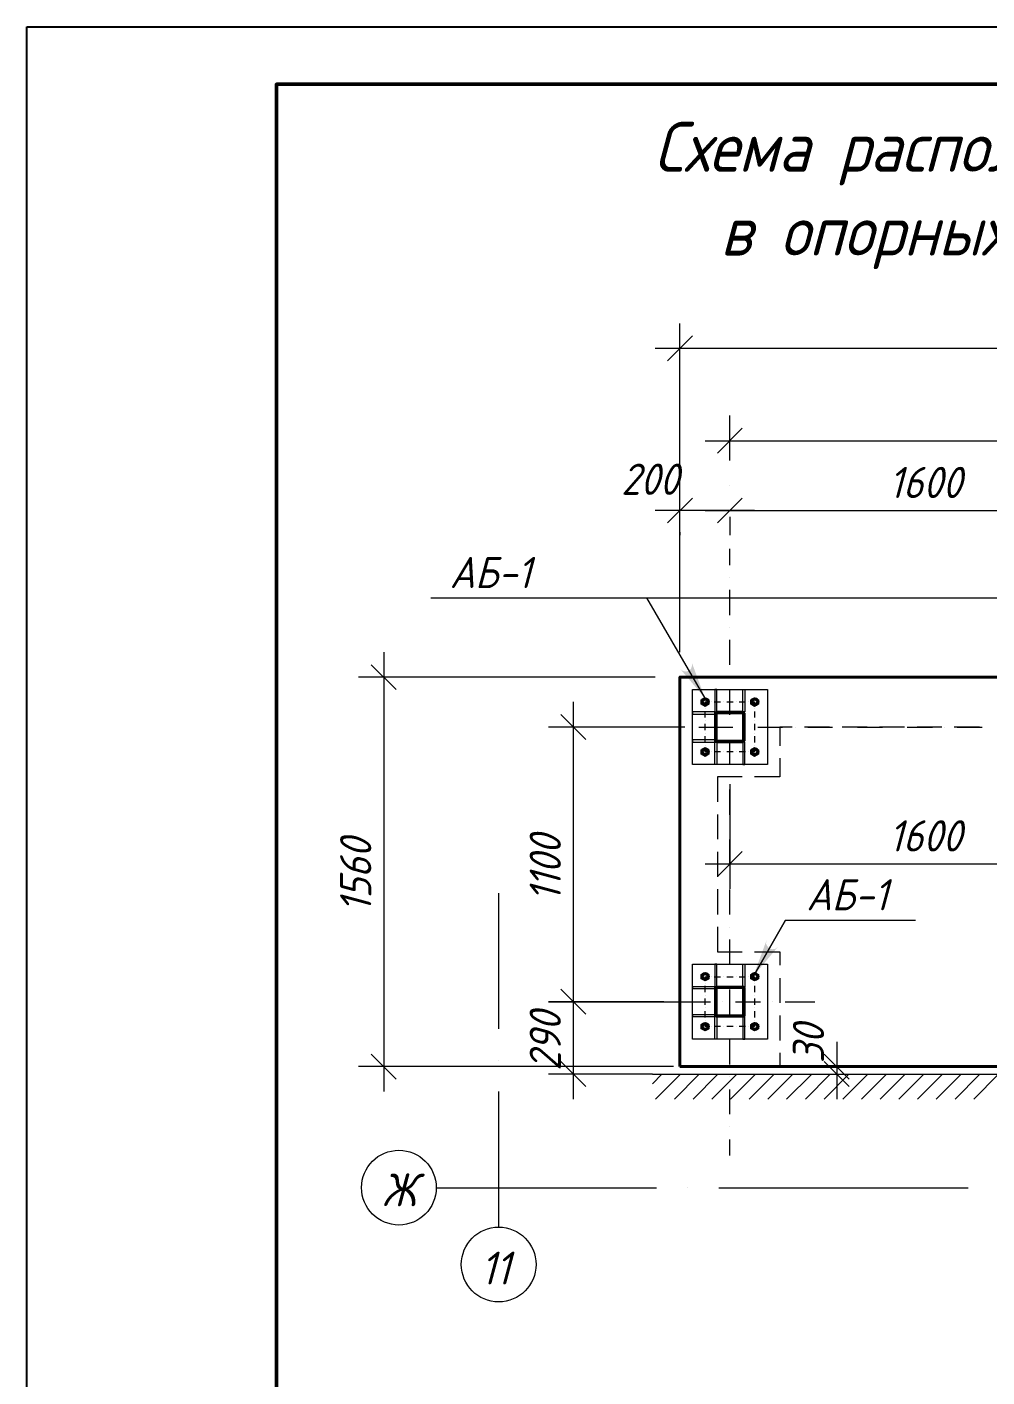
# Model space of a CAD drawing. Header units: millimetres. Extents: x 504091 to 2165846, y 135022 to 442887.
# Drawn here: x 885885 to 889732, y 279405 to 284812 of the extents above; entities that cross this region are included whole.
import ezdxf

# ---------------------------------------------------------------- set-up
doc = ezdxf.new("R2010")
doc.units = ezdxf.units.MM
for name, color, linetype in [('PDF _Геометрия', 7, 'Continuous'), ('PDF _Сплошная заливка', 7, 'Continuous'), ('PDF _Текст', 7, 'Continuous')]:
    doc.layers.add(name, color=color, linetype=linetype)
doc.styles.add('GOST 2.304_new', font='isocpeur.ttf', dxfattribs={"width": 0.9, "oblique": 15})

msp = doc.modelspace()

# ---------------------------------------------------------------- linework, layer by layer
at = {"layer": 'PDF _Геометрия', "lineweight": 25}
for points in [[(915555.2208, 263839.6699), (885884.779, 263839.6699), (885884.779, 284811.5782)], [(885884.779, 284811.5782), (915555.2208, 284811.5782), (915555.2208, 263839.6699)], [(888640.7605, 282058.7706), (888640.7605, 281957.2066)], [(888647.1082, 282058.7706), (888647.1082, 281957.2066)], [(888650.2821, 281954.0327), (888751.8461, 281954.0327)], [(888650.2821, 281947.6849), (888751.8461, 281947.6849)], [(888640.7605, 280959.5518), (888640.7605, 280856.9299)], [(888647.1082, 280959.5518), (888647.1082, 280856.9299)], [(888751.8461, 280968.0155), (888650.2821, 280968.0155)], [(888751.8461, 280961.6678), (888650.2821, 280961.6678)], [(888650.2821, 280853.756), (888751.8461, 280853.756)]]:
    msp.add_lwpolyline(points, dxfattribs=at)
at = {"layer": 'PDF _Геометрия', "lineweight": 50}
msp.add_lwpolyline([(886884.5496, 264089.3481), (915323.5279, 264089.3481), (915323.5279, 284582.0012), (886884.5496, 284582.0012)], close=True, dxfattribs=at)
at = {"layer": 'PDF _Геометрия', "lineweight": 9}
for points in [[(888550.834, 283574.8249), (888451.386, 283474.3188)], [(888501.11, 282308.4487), (888501.11, 283624.5489)], [(888401.6619, 283525.1008), (894138.97, 283525.1008)], [(888750.7882, 283204.5394), (888651.3401, 283105.0914)], [(888550.834, 282925.2384), (888451.386, 282825.7904)], [(888701.0641, 282656.517), (888701.0641, 282722.1104)], [(888701.0641, 282606.7929), (888701.0641, 282606.7929)], [(888701.0641, 282456.5629), (888701.0641, 282557.0689)], [(887503.4553, 282525.3302), (888015.5071, 282525.3302), (888368.8652, 282525.3302), (893504.195, 282525.3302), (893739.0618, 282116.9583)], [(888601.616, 282123.306), (888368.8652, 282525.3302)], [(888701.0641, 282406.8388), (888701.0641, 282406.8388)], [(888701.0641, 282256.6087), (888701.0641, 282357.1148)], [(887314.0807, 282308.4487), (887314.0807, 280548.006)], [(887363.8048, 282158.2186), (887264.3567, 282257.6667)], [(888401.6619, 282207.9427), (887213.5747, 282207.9427)], [(888701.0641, 282206.8847), (888701.0641, 282206.8847)], [(888591.0365, 282108.4946), (888591.0365, 282106.3787), (888592.0944, 282104.2628), (888593.1524, 282103.2048), (888594.2103, 282101.0889), (888595.2683, 282100.0309), (888596.3262, 282098.973), (888598.4422, 282097.915), (888600.5581, 282097.915), (888602.674, 282097.915), (888603.732, 282098.973), (888605.8479, 282098.973), (888607.9638, 282100.0309), (888609.0217, 282102.1469), (888610.0797, 282103.2048), (888610.0797, 282105.3207), (888611.1377, 282106.3787), (888611.1377, 282108.4946), (888611.1377, 282110.6105), (888610.0797, 282112.7264), (888609.0217, 282113.7844), (888607.9638, 282114.8424), (888606.9058, 282116.9583), (888604.7899, 282116.9583), (888602.674, 282118.0162), (888601.616, 282118.0162)], [(888701.0641, 282056.6546), (888701.0641, 282157.1606)], [(888790.9906, 282108.4946), (888790.9906, 282106.3787), (888792.0485, 282104.2628), (888793.1065, 282103.2048), (888794.1645, 282101.0889), (888795.2224, 282100.0309), (888796.2804, 282098.973), (888798.3963, 282097.915), (888800.5122, 282097.915), (888802.6281, 282097.915), (888803.6861, 282098.973), (888805.802, 282098.973), (888807.9179, 282100.0309), (888808.9759, 282102.1469), (888810.0338, 282103.2048), (888810.0338, 282105.3207), (888811.0918, 282106.3787), (888811.0918, 282108.4946), (888811.0918, 282110.6105), (888810.0338, 282112.7264), (888808.9759, 282113.7844), (888807.9179, 282114.8424), (888806.86, 282116.9583), (888804.744, 282116.9583), (888802.6281, 282118.0162), (888800.5122, 282118.0162)], [(888601.616, 282095.7991), (888601.616, 282108.4946), (888613.2536, 282108.4946)], [(888601.616, 282083.1036), (888601.616, 282083.1036)], [(888601.616, 282046.0751), (888601.616, 282070.4081)], [(888625.9491, 282108.4946), (888625.9491, 282108.4946)], [(888638.6446, 282108.4946), (888664.0356, 282108.4946)], [(888675.6731, 282108.4946), (888675.6731, 282108.4946)], [(888688.3686, 282108.4946), (888713.7596, 282108.4946)], [(888726.4551, 282108.4946), (888726.4551, 282108.4946)], [(888738.0927, 282108.4946), (888763.4837, 282108.4946)], [(888776.1792, 282108.4946), (888776.1792, 282108.4946)], [(888788.8747, 282108.4946), (888800.5122, 282108.4946), (888800.5122, 282095.7991)], [(888800.5122, 282083.1036), (888800.5122, 282083.1036)], [(888800.5122, 282070.4081), (888800.5122, 282046.0751)], [(888124.4768, 281958.2645), (888023.9708, 282057.7126)], [(888576.225, 282007.9885), (888712.7017, 282007.9885)], [(888601.616, 282033.3796), (888601.616, 282033.3796)], [(888601.616, 281995.2931), (888601.616, 282020.6841)], [(888701.0641, 282006.9306), (888701.0641, 282006.9306)], [(888762.4257, 282007.9885), (888762.4257, 282007.9885)], [(888800.5122, 282033.3796), (888800.5122, 282033.3796)], [(888800.5122, 282020.6841), (888800.5122, 281995.2931)], [(888813.2077, 282007.9885), (888912.6558, 282007.9885)], [(888950.7423, 282007.9886), (888901.0182, 282007.9886), (888901.0182, 281932.8735)], [(888962.3798, 282007.9885), (888962.3798, 282007.9885)], [(889100.9724, 282007.9886), (889000.4663, 282007.9886)], [(889013.1618, 282007.9885), (889112.6099, 282007.9885)], [(889251.2025, 282007.9886), (889150.6964, 282007.9886)], [(889162.334, 282007.9885), (889162.334, 282007.9885)], [(889212.058, 282007.9885), (889312.564, 282007.9885)], [(889400.3746, 282007.9886), (889300.9265, 282007.9886)], [(889362.2881, 282007.9885), (889362.2881, 282007.9885)], [(889412.0121, 282007.9885), (889512.5182, 282007.9885)], [(889550.6047, 282007.9886), (889451.1566, 282007.9886)], [(889562.2422, 282007.9885), (889562.2422, 282007.9885)], [(889700.8348, 282007.9886), (889600.3287, 282007.9886)], [(889611.9662, 282007.9885), (889712.4723, 282007.9885)], [(888601.616, 281982.5976), (888601.616, 281982.5976)], [(888601.616, 281945.569), (888601.616, 281970.96)], [(888701.0641, 281856.7005), (888701.0641, 281957.2065)], [(888800.5122, 281982.5976), (888800.5122, 281982.5976)], [(888800.5122, 281970.96), (888800.5122, 281945.569)], [(888591.0365, 281908.5405), (888591.0365, 281906.4246), (888592.0944, 281904.3086), (888593.1524, 281903.2507), (888594.2103, 281901.1348), (888595.2683, 281900.0768), (888596.3262, 281899.0189), (888598.4422, 281897.9609), (888600.5581, 281897.9609), (888602.674, 281897.9609), (888603.732, 281899.0189), (888605.8479, 281899.0189), (888607.9638, 281900.0768), (888609.0217, 281902.1927), (888610.0797, 281903.2507), (888610.0797, 281905.3666), (888611.1377, 281906.4246), (888611.1377, 281908.5405), (888611.1377, 281910.6564), (888610.0797, 281912.7723), (888609.0217, 281913.8303), (888607.9638, 281914.8882), (888606.9058, 281917.0041), (888604.7899, 281917.0041), (888602.674, 281918.0621), (888601.616, 281918.0621)], [(888601.616, 281932.8735), (888601.616, 281932.8735)], [(888613.2536, 281908.5405), (888601.616, 281908.5405), (888601.616, 281920.178)], [(888625.9491, 281908.5405), (888625.9491, 281908.5405)], [(888664.0356, 281908.5405), (888638.6446, 281908.5405)], [(888675.6731, 281908.5405), (888675.6731, 281908.5405)], [(888713.7596, 281908.5405), (888688.3686, 281908.5405)], [(888726.4551, 281908.5405), (888726.4551, 281908.5405)], [(888763.4837, 281908.5405), (888738.0927, 281908.5405)], [(888776.1792, 281908.5405), (888776.1792, 281908.5405)], [(888800.5122, 281920.178), (888800.5122, 281908.5405), (888788.8747, 281908.5405)], [(888790.9906, 281908.5405), (888790.9906, 281906.4246), (888792.0485, 281904.3086), (888793.1065, 281903.2507), (888794.1645, 281901.1348), (888795.2224, 281900.0768), (888796.2804, 281899.0189), (888798.3963, 281897.9609), (888800.5122, 281897.9609), (888802.6281, 281897.9609), (888803.6861, 281899.0189), (888805.802, 281899.0189), (888807.9179, 281900.0768), (888808.9759, 281902.1927), (888810.0338, 281903.2507), (888810.0338, 281905.3666), (888811.0918, 281906.4246), (888811.0918, 281908.5405), (888811.0918, 281910.6564), (888810.0338, 281912.7723), (888808.9759, 281913.8303), (888807.9179, 281914.8882), (888806.86, 281917.0041), (888804.744, 281917.0041), (888802.6281, 281918.0621), (888800.5122, 281918.0621)], [(888800.5122, 281932.8735), (888800.5122, 281932.8735)], [(888901.0182, 281883.1495), (888901.0182, 281808.0344), (888800.5122, 281808.0344)], [(888750.7882, 281808.0344), (888651.3401, 281808.0344), (888651.3401, 281708.5863)], [(888701.0641, 281806.9764), (888701.0641, 281806.9764)], [(888701.0641, 281656.7464), (888701.0641, 281757.2524)], [(888651.3401, 281657.8043), (888651.3401, 281558.3563)], [(888701.0641, 281607.0223), (888701.0641, 281607.0223)], [(888701.0641, 281456.7922), (888701.0641, 281557.2983)], [(888750.7882, 281509.6902), (888651.3401, 281409.1841)], [(888651.3401, 281508.6322), (888651.3401, 281408.1262)], [(888651.3401, 281358.4021), (888651.3401, 281257.8961)], [(888701.0641, 281407.0682), (888701.0641, 281407.0682)], [(888701.0641, 281256.8381), (888701.0641, 281357.3441)], [(887774.2926, 281342.5327), (887774.2926, 280798.7421)], [(888651.3401, 281208.1721), (888651.3401, 281107.666), (888750.7882, 281107.666)], [(888701.0641, 281207.1141), (888701.0641, 281207.1141)], [(888924.2933, 281234.621), (888795.2224, 281010.3338), (888924.2933, 281234.621), (888932.757, 281234.621), (889444.8088, 281234.621)], [(888701.0641, 281056.884), (888701.0641, 281157.39)], [(888800.5122, 281107.666), (888901.0182, 281107.666), (888901.0182, 281053.7101)], [(888591.0365, 281008.2179), (888591.0365, 281006.102), (888592.0944, 281003.9861), (888593.1524, 281002.9281), (888594.2103, 281001.8702), (888595.2683, 280999.7543), (888596.3262, 280998.6963), (888598.4422, 280998.6963), (888600.5581, 280998.6963), (888602.674, 280998.6963), (888603.732, 280998.6963), (888605.8479, 280999.7543), (888607.9638, 281000.8122), (888609.0217, 281001.8702), (888610.0797, 281002.9281), (888610.0797, 281005.044), (888611.1377, 281007.16), (888611.1377, 281009.2759), (888611.1377, 281010.3338), (888610.0797, 281012.4498), (888609.0217, 281014.5657), (888607.9638, 281015.6236), (888606.9058, 281016.6816), (888604.7899, 281017.7395), (888602.674, 281017.7395), (888601.616, 281017.7395)], [(888601.616, 280995.5224), (888601.616, 281008.2179), (888613.2536, 281008.2179)], [(888601.616, 280982.8269), (888601.616, 280982.8269)], [(888625.9491, 281008.2179), (888625.9491, 281008.2179)], [(888638.6446, 281008.2179), (888664.0356, 281008.2179)], [(888675.6731, 281008.2179), (888675.6731, 281008.2179)], [(888688.3686, 281008.2179), (888713.7596, 281008.2179)], [(888701.0641, 281007.1599), (888701.0641, 281007.1599)], [(888726.4551, 281008.2179), (888726.4551, 281008.2179)], [(888738.0927, 281008.2179), (888763.4837, 281008.2179)], [(888776.1792, 281008.2179), (888776.1792, 281008.2179)], [(888788.8747, 281008.2179), (888800.5122, 281008.2179), (888800.5122, 280995.5224)], [(888790.9906, 281008.2179), (888790.9906, 281006.102), (888792.0485, 281003.9861), (888793.1065, 281002.9281), (888794.1645, 281001.8702), (888795.2224, 280999.7543), (888796.2804, 280998.6963), (888798.3963, 280998.6963), (888800.5122, 280998.6963), (888802.6281, 280998.6963), (888803.6861, 280998.6963), (888805.802, 280999.7543), (888807.9179, 281000.8122), (888808.9759, 281001.8702), (888810.0338, 281002.9281), (888810.0338, 281005.044), (888811.0918, 281007.16), (888811.0918, 281009.2759), (888811.0918, 281010.3338), (888810.0338, 281012.4498), (888808.9759, 281014.5657), (888807.9179, 281015.6236), (888806.86, 281016.6816), (888804.744, 281017.7395), (888802.6281, 281017.7395), (888800.5122, 281017.7395)], [(888800.5122, 280982.8269), (888800.5122, 280982.8269)], [(888901.0182, 281002.9281), (888901.0182, 280903.48)], [(888601.616, 280945.7984), (888601.616, 280971.1894)], [(888601.616, 280933.1029), (888601.616, 280933.1029)], [(888701.0641, 280856.9298), (888701.0641, 280957.4359)], [(888800.5122, 280971.1894), (888800.5122, 280945.7984)], [(888800.5122, 280933.1029), (888800.5122, 280933.1029)], [(888504.2839, 280907.7118), (888623.8332, 280907.7118)], [(888601.616, 280896.0743), (888601.616, 280920.4074)], [(888601.616, 280883.3788), (888601.616, 280883.3788)], [(888601.616, 280845.2923), (888601.616, 280870.6833)], [(888673.5572, 280907.7118), (888673.5572, 280907.7118)], [(888723.2812, 280907.7118), (888823.7873, 280907.7118)], [(888800.5122, 280920.4074), (888800.5122, 280896.0743)], [(888800.5122, 280883.3788), (888800.5122, 280883.3788)], [(888800.5122, 280870.6833), (888800.5122, 280845.2923)], [(888873.5113, 280907.7118), (888873.5113, 280907.7118)], [(888923.2354, 280907.7118), (889041.7267, 280907.7118)], [(888591.0365, 280808.2638), (888591.0365, 280806.1479), (888592.0944, 280804.032), (888593.1524, 280802.974), (888594.2103, 280800.8581), (888595.2683, 280799.8001), (888596.3262, 280798.7422), (888598.4422, 280798.7422), (888600.5581, 280798.7422), (888602.674, 280798.7422), (888603.732, 280798.7422), (888605.8479, 280799.8001), (888607.9638, 280800.8581), (888609.0217, 280801.916), (888610.0797, 280802.974), (888610.0797, 280805.0899), (888611.1377, 280807.2058), (888611.1377, 280809.3218), (888611.1377, 280810.3797), (888610.0797, 280812.4956), (888609.0217, 280814.6115), (888607.9638, 280815.6695), (888606.9058, 280816.7275), (888604.7899, 280817.7854), (888602.674, 280817.7854), (888601.616, 280817.7854)], [(888601.616, 280833.6548), (888601.616, 280833.6548)], [(888613.2536, 280808.2638), (888601.616, 280808.2638), (888601.616, 280820.9593)], [(888800.5122, 280820.9593), (888800.5122, 280808.2638), (888788.8747, 280808.2638)], [(888790.9906, 280808.2638), (888790.9906, 280806.1479), (888792.0485, 280804.032), (888793.1065, 280802.974), (888794.1645, 280800.8581), (888795.2224, 280799.8001), (888796.2804, 280798.7422), (888798.3963, 280798.7422), (888800.5122, 280798.7422), (888802.6281, 280798.7422), (888803.6861, 280798.7422), (888805.802, 280799.8001), (888807.9179, 280800.8581), (888808.9759, 280801.916), (888810.0338, 280802.974), (888810.0338, 280805.0899), (888811.0918, 280807.2058), (888811.0918, 280809.3218), (888811.0918, 280810.3797), (888810.0338, 280812.4956), (888808.9759, 280814.6115), (888807.9179, 280815.6695), (888806.86, 280816.7275), (888804.744, 280817.7854), (888802.6281, 280817.7854), (888800.5122, 280817.7854)], [(888800.5122, 280833.6548), (888800.5122, 280833.6548)], [(888901.0182, 280852.698), (888901.0182, 280753.25)], [(888625.9491, 280808.2638), (888625.9491, 280808.2638)], [(888664.0356, 280808.2638), (888638.6446, 280808.2638)], [(888675.6731, 280808.2638), (888675.6731, 280808.2638)], [(888713.7596, 280808.2638), (888688.3686, 280808.2638)], [(888701.0641, 280807.2058), (888701.0641, 280807.2058)], [(888726.4551, 280808.2638), (888726.4551, 280808.2638)], [(888763.4837, 280808.2638), (888738.0927, 280808.2638)], [(888776.1792, 280808.2638), (888776.1792, 280808.2638)], [(888701.0641, 280656.9757), (888701.0641, 280757.4818)], [(887264.3567, 280698.2361), (887363.8048, 280597.7301)], [(887774.2926, 280673.9031), (887774.2926, 280673.9031)], [(888124.4768, 280568.1073), (888023.9708, 280668.6133)], [(888901.0182, 280703.5259), (888901.0182, 280648.5121)], [(889078.7553, 280698.2361), (889179.2613, 280597.7301)], [(889179.2613, 280568.1073), (889078.7553, 280668.6133)], [(888475.719, 280648.5121), (887213.5747, 280648.5121)], [(888391.0823, 280617.8313), (894177.0565, 280617.8313)], [(888391.0823, 280579.7448), (888429.1688, 280617.8313)], [(888391.0823, 280617.8313), (894177.0565, 280617.8313)], [(888403.7778, 280518.3832), (888503.2259, 280617.8313)], [(888478.8929, 280518.3832), (888578.341, 280617.8313)], [(888554.0079, 280518.3832), (888653.456, 280617.8313)], [(888629.123, 280518.3832), (888728.571, 280617.8313)], [(888701.0641, 280607.2517), (888701.0641, 280607.2517)], [(888703.18, 280518.3832), (888803.6861, 280617.8313)], [(888778.2951, 280518.3832), (888878.8011, 280617.8313)], [(888853.4101, 280518.3832), (888953.9162, 280617.8313)], [(888928.5252, 280518.3832), (889029.0312, 280617.8313)], [(889003.6402, 280518.3832), (889103.0883, 280617.8313)], [(889078.7553, 280518.3832), (889178.2033, 280617.8313)], [(889153.8703, 280518.3832), (889253.3184, 280617.8313)], [(889228.9853, 280518.3832), (889328.4334, 280617.8313)], [(889303.0424, 280518.3832), (889403.5485, 280617.8313)], [(889378.1575, 280518.3832), (889478.6635, 280617.8313)], [(889453.2725, 280518.3832), (889553.7785, 280617.8313)], [(889528.3875, 280518.3832), (889627.8356, 280617.8313)], [(889603.5026, 280518.3832), (889702.9507, 280617.8313)], [(889678.6176, 280518.3832), (889778.0657, 280617.8313)], [(887774.2926, 280549.064), (887774.2926, 280005.2734)], [(888701.0641, 280457.0216), (888701.0641, 280556.4697)], [(888701.0641, 280407.2976), (888701.0641, 280407.2976)], [(888701.0641, 280291.9801), (888701.0641, 280356.5156)], [(887524.6144, 280162.9092), (888406.9517, 280162.9092)], [(888531.7908, 280162.9092), (888531.7908, 280162.9092)], [(888656.6299, 280162.9092), (889656.4005, 280162.9092)]]:
    msp.add_lwpolyline(points, dxfattribs=at)
at = {"layer": 'PDF _Геометрия', "lineweight": 15}
for points in [[(888701.0641, 283075.4685), (888701.0641, 283255.3214)], [(888601.616, 283154.8154), (893939.0159, 283154.8154)], [(888701.0641, 282976.0204), (888701.0641, 282976.0204)], [(888800.5122, 282875.5144), (888401.6619, 282875.5144)], [(888601.616, 282875.5144), (890400.1452, 282875.5144)], [(888701.0641, 282850.1234), (888701.0641, 282776.0663)], [(888501.11, 282788.7618), (888501.11, 282776.0663)], [(888074.7528, 280808.2638), (888074.7528, 282108.4946)], [(888521.2112, 282007.9886), (887974.2467, 282007.9886)], [(888701.0641, 281779.4696), (888701.0641, 281359.4601)], [(888601.616, 281459.9661), (890400.1452, 281459.9661)], [(888074.7528, 280518.3832), (888074.7528, 281008.2179)], [(888436.5745, 280907.7119), (887974.2467, 280907.7119), (888512.7475, 280907.7119)], [(889129.5373, 280747.9602), (889129.5373, 280518.3832)], [(888391.0823, 280617.8313), (887974.2467, 280617.8313)], [(888901.0182, 280648.5121), (889228.9853, 280648.5121)], [(888901.0182, 280617.8313), (889228.9853, 280617.8313)]]:
    msp.add_lwpolyline(points, dxfattribs=at)
at = {"layer": 'PDF _Геометрия', "lineweight": 9}
for points in [[(888651.3401, 282825.7904), (888750.7882, 282925.2384)], [(888550.834, 281857.7585), (888550.834, 282158.2186), (888851.2942, 282158.2186), (888851.2942, 281857.7585)], [(888616.4275, 282098.973), (888601.616, 282090.5093), (888585.7467, 282098.973), (888585.7467, 282116.9583), (888601.616, 282125.4219), (888616.4275, 282116.9583)], [(888649.2242, 282158.2186), (888640.7605, 282158.2186), (888640.7605, 282068.2922), (888649.2242, 282068.2922)], [(888752.9041, 282158.2186), (888761.3677, 282158.2186), (888761.3677, 282068.2922), (888752.9041, 282068.2922)], [(888816.3816, 282098.973), (888800.5122, 282090.5093), (888785.7008, 282098.973), (888785.7008, 282116.9583), (888800.5122, 282125.4219), (888816.3816, 282116.9583)], [(888640.7605, 282068.2922), (888550.834, 282068.2922), (888550.834, 282059.8285), (888640.7605, 282059.8285)], [(888640.7605, 281956.1486), (888550.834, 281956.1486), (888550.834, 281947.6849), (888640.7605, 281947.6849)], [(888616.4275, 281899.0189), (888601.616, 281890.5552), (888585.7467, 281899.0189), (888585.7467, 281917.0041), (888601.616, 281925.4678), (888616.4275, 281917.0041)], [(888649.2242, 281857.7585), (888640.7605, 281857.7585), (888640.7605, 281947.6849), (888649.2242, 281947.6849)], [(888752.9041, 281857.7585), (888761.3677, 281857.7585), (888761.3677, 281947.6849), (888752.9041, 281947.6849)], [(888816.3816, 281899.0189), (888800.5122, 281890.5552), (888785.7008, 281899.0189), (888785.7008, 281917.0041), (888800.5122, 281925.4678), (888816.3816, 281917.0041)], [(888550.834, 280758.5398), (888550.834, 281057.942), (888851.2942, 281057.942), (888851.2942, 280758.5398)], [(888649.2242, 281057.942), (888640.7605, 281057.942), (888640.7605, 280968.0155), (888649.2242, 280968.0155)], [(888752.9041, 281057.942), (888761.3677, 281057.942), (888761.3677, 280968.0155), (888752.9041, 280968.0155)], [(888616.4275, 280999.7543), (888601.616, 280991.2906), (888585.7467, 280999.7543), (888585.7467, 281016.6816), (888601.616, 281025.1453), (888616.4275, 281016.6816)], [(888816.3816, 280999.7543), (888800.5122, 280991.2906), (888785.7008, 280999.7543), (888785.7008, 281016.6816), (888800.5122, 281025.1453), (888816.3816, 281016.6816)], [(888124.4768, 280857.9878), (888023.9708, 280958.4939)], [(888640.7605, 280968.0155), (888550.834, 280968.0155), (888550.834, 280960.6098), (888640.7605, 280960.6098)], [(888640.7605, 280855.8719), (888550.834, 280855.8719), (888550.834, 280848.4662), (888640.7605, 280848.4662)], [(888616.4275, 280799.8001), (888601.616, 280791.3365), (888585.7467, 280799.8001), (888585.7467, 280816.7275), (888601.616, 280825.1911), (888616.4275, 280816.7275)], [(888649.2242, 280758.5398), (888640.7605, 280758.5398), (888640.7605, 280848.4662), (888649.2242, 280848.4662)], [(888752.9041, 280758.5398), (888761.3677, 280758.5398), (888761.3677, 280848.4662), (888752.9041, 280848.4662)], [(888816.3816, 280799.8001), (888800.5122, 280791.3365), (888785.7008, 280799.8001), (888785.7008, 280816.7275), (888800.5122, 280825.1911), (888816.3816, 280816.7275)]]:
    msp.add_lwpolyline(points, close=True, dxfattribs=at)
at = {"layer": 'PDF _Геометрия', "lineweight": 40}
msp.add_lwpolyline([(888501.11, 280648.5121), (894039.5219, 280648.5121), (894039.5219, 282207.9427), (888501.11, 282207.9427)], close=True, dxfattribs=at)
at = {"layer": 'PDF _Геометрия', "lineweight": 25}
for points in [[(888752.3751, 281948.7429, 0.414220589), (888761.3677, 281957.2066), (888761.3677, 282058.7706, 0.414220589), (888751.8461, 282068.2922), (888650.2821, 282068.2922, 0.414220589), (888641.8185, 282059.2995)], [(888752.3751, 281955.0906, 0.414300001), (888755.02, 281957.2066), (888755.02, 282058.7706, 0.4143), (888751.8461, 282061.9444), (888650.2821, 282061.9444, 0.4143), (888648.1662, 282059.2995)], [(888641.8185, 280857.4589, 0.414176471), (888650.2821, 280848.4662), (888751.8461, 280848.4662, 0.414176471), (888761.3677, 280856.9299), (888761.3677, 280959.5518, 0.414176471), (888752.3751, 280969.0735)], [(888752.3751, 280854.814, 0.414299999), (888755.02, 280856.9299), (888755.02, 280959.5518, 0.414299999), (888752.3751, 280962.7257)]]:
    msp.add_lwpolyline(points, format="xyb", dxfattribs=at)
for centre, radius in [((888602.1445, 282109.0231), 14.2829), ((888602.1451, 282109.0237), 8.9925), ((888801.0407, 282109.0231), 14.2829), ((888801.0413, 282109.0237), 8.9925), ((888602.1445, 281909.069), 14.2829), ((888602.1451, 281909.0696), 8.9925), ((888801.0407, 281909.069), 14.2829), ((888801.0413, 281909.0696), 8.9925), ((888602.1452, 281008.7471), 14.2822), ((888602.1444, 281008.7463), 8.9932), ((888801.0414, 281008.7471), 14.2822), ((888801.0406, 281008.7463), 8.9932), ((888602.1452, 280808.793), 14.2822), ((888602.1444, 280808.7922), 8.9932), ((888801.0414, 280808.793), 14.2822), ((888801.0406, 280808.7922), 8.9932)]:
    msp.add_circle(centre, radius, dxfattribs=at)
at = {"layer": 'PDF _Геометрия', "lineweight": 20}
for centre in [(887374.9137, 280163.4378), (887774.8212, 279855.5719)]:
    msp.add_circle(centre, 149.7015, dxfattribs=at)
at = {"layer": 'PDF _Геометрия', "lineweight": 25}
for centre, radius, start, end in [((888650.811, 281957.7354), 8.9925, 179.9993127, 270.0006873), ((888650.8107, 281957.7351), 2.6445, 179.9915458, 270.0084543), ((888650.8117, 280960.0802), 8.9932, 90.003628, 179.996372), ((888650.8107, 280960.0812), 2.6445, 89.9915458, 180.0084543), ((888650.8107, 280857.4585), 2.6445, 179.9915458, 270.0084542)]:
    msp.add_arc(centre, radius, start, end, dxfattribs=at)
at = {"layer": 'PDF _Сплошная заливка', "lineweight": 20, "transparency": 33554559}
for points in [[(888513.8055, 282232.2757), (888601.616, 282123.306), (888503.2259, 282239.6814)], [(888525.443, 282230.1598), (888513.8055, 282232.2757), (888601.616, 282123.306)], [(888537.0806, 282233.3337), (888601.616, 282123.306), (888525.443, 282230.1598)], [(888545.5442, 282241.7974), (888537.0806, 282233.3337), (888601.616, 282123.306)], [(888549.7761, 282253.4349), (888601.616, 282123.306), (888545.5442, 282241.7974)], [(888548.7181, 282266.1304), (888549.7761, 282253.4349), (888601.616, 282123.306)], [(888846.0044, 281140.4627), (888795.2224, 281010.3338), (888848.1203, 281154.2162)], [(888846.0044, 281140.4627), (888795.2224, 281010.3338), (888848.1203, 281154.2162)], [(888851.2942, 281129.8831), (888846.0044, 281140.4627), (888795.2224, 281010.3338)], [(888851.2942, 281129.8831), (888846.0044, 281140.4627), (888795.2224, 281010.3338)], [(888859.7579, 281121.4195), (888795.2224, 281010.3338), (888851.2942, 281129.8831)], [(888859.7579, 281121.4195), (888795.2224, 281010.3338), (888851.2942, 281129.8831)], [(888893.6125, 281127.7672), (888883.033, 281119.3035), (888795.2224, 281010.3338)], [(888893.6125, 281127.7672), (888883.033, 281119.3035), (888795.2224, 281010.3338)], [(888871.3954, 281118.2456), (888859.7579, 281121.4195), (888795.2224, 281010.3338)], [(888871.3954, 281118.2456), (888859.7579, 281121.4195), (888795.2224, 281010.3338)], [(888883.033, 281119.3035), (888795.2224, 281010.3338), (888871.3954, 281118.2456)], [(888883.033, 281119.3035), (888795.2224, 281010.3338), (888871.3954, 281118.2456)]]:
    msp.add_solid(points, dxfattribs=at)

# ---------------------------------------------------------------- texts
at = {"layer": 'PDF _Текст', "lineweight": 20, "attachment_point": 7, "style": 'GOST 2.304_new'}
for s, insert, char_height in [('Схема расположения анкерных групп', (888396.3721, 284177.2555), 199.979314), ('в опорных зонах колонн козырька', (888662.3538, 283841.9827), 199.979314), ('200', (888265.1853, 282937.9339), 124.9872), ('1600', (889337.955, 282925.2384), 124.9872), ('АБ-1', (887578.5703, 282564.4746), 124.98688), ('1600', (889337.955, 281509.6902), 124.9872), ('АБ-1', (889007.872, 281273.7655), 124.98688), ('Ж', (887307.733, 280088.8521), 131.3051), ('11', (887702.3514, 279775.6965), 131.3051)]:
    msp.add_mtext(s, dxfattribs=dict(at, insert=insert, char_height=char_height))
at = {"layer": 'PDF _Текст', "lineweight": 20, "char_height": 124.9872, "attachment_point": 7, "rotation": 90, "style": 'GOST 2.304_new'}
for s, insert in [('1560', (887264.3567, 281265.3018)), ('1100', (888023.9708, 281308.6781)), ('290', (888023.9708, 280631.5848)), ('30', (889078.7553, 280661.2076))]:
    msp.add_mtext(s, dxfattribs=dict(at, insert=insert))

doc.saveas('drawing.dxf')
